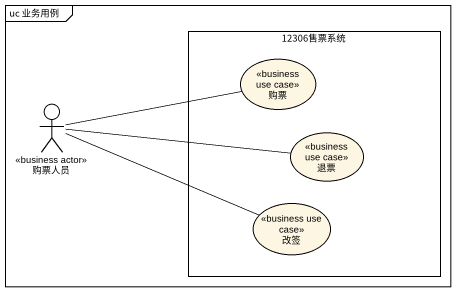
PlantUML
@startuml
mainframe uc 业务用例
rectangle "12306售票系统" as r12306售票系统 {
  usecase 购票 <<business use case>>
  usecase 退票 <<business use case>>
  usecase 改签 <<business use case>>
}
actor 购票人员 <<business actor>>
购票人员 -right- 购票
购票人员 -right- 退票
购票人员 -right- 改签
@enduml
